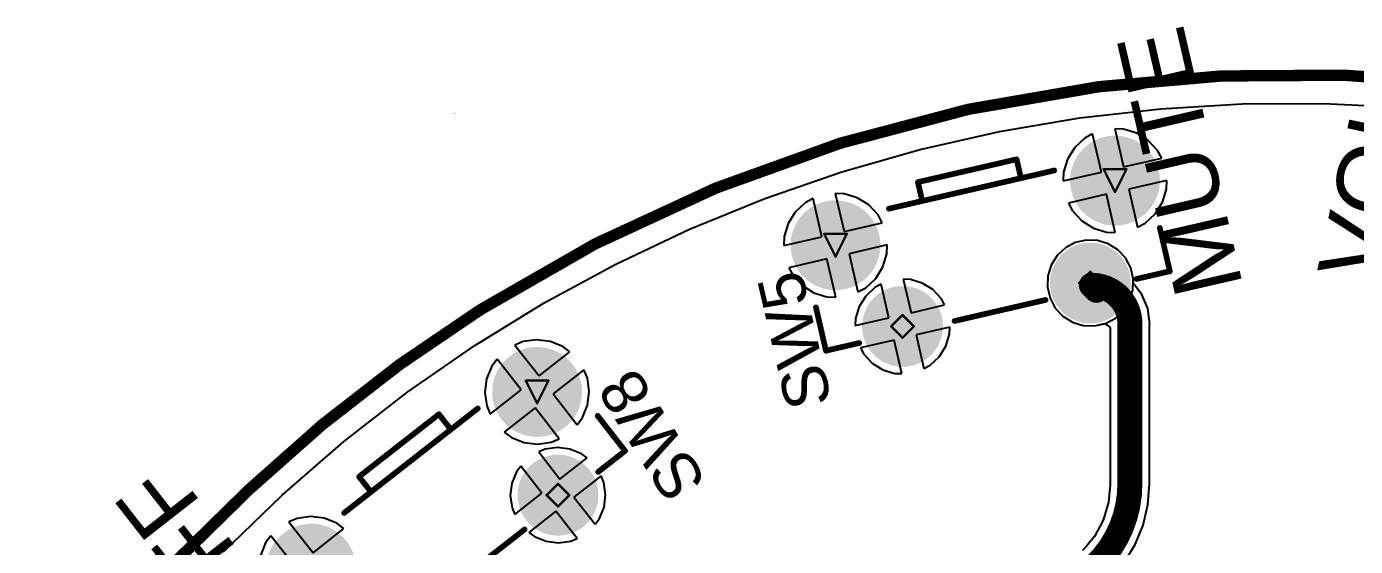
# Model space of a CAD drawing. Header units: millimetres. Extents: x -2 to 282, y -53 to 22.
# Drawn here: x -0.42 to 29.23, y 3.98 to 15.57 of the extents above; entities that cross this region are included whole.
import ezdxf

# ---------------------------------------------------------------- set-up
doc = ezdxf.new("R2010")
doc.units = ezdxf.units.MM
for name, color, linetype in [('BottomLayer', 5, 'Continuous'), ('BottomSolder', 6, 'Continuous'), ('DrillDrawing', 1, 'Continuous'), ('Mechanical1', 6, 'Continuous'), ('Mechanical2', 216, 'Continuous'), ('MultiLayer', 9, 'Continuous'), ('PadHoleLayer', 156, 'Continuous'), ('TopLayer', 1, 'Continuous'), ('TopOverlay', 2, 'Continuous'), ('TopSolder', 216, 'Continuous')]:
    doc.layers.add(name, color=color, linetype=linetype)
doc.styles.add('Arial', font='', dxfattribs={"height": 0.2})
doc.styles.get('Arial').set_extended_font_data('Arial')

# ---------------------------------------------------------------- blocks, each defined once
blk = doc.blocks.new('TS_1087E_B3D2_18')
at = {"layer": 'BottomLayer'}
h = blk.add_hatch(color=5, dxfattribs=at)
edge = h.paths.add_edge_path()
edge.add_arc((-1.05, 3.2), 0.9, 0, 360)
h = blk.add_hatch(color=5, dxfattribs=at)
edge = h.paths.add_edge_path()
edge.add_arc((1.05, 2.15), 0.8, 0, 360)
h = blk.add_hatch(color=5, dxfattribs=at)
edge = h.paths.add_edge_path()
edge.add_arc((1.05, -2.15), 0.8, 0, 360)
h = blk.add_hatch(color=5, dxfattribs=at)
edge = h.paths.add_edge_path()
edge.add_arc((-1.05, -3.2), 0.9, 0, 360)
at = {"layer": 'BottomSolder'}
h = blk.add_hatch(color=6, dxfattribs=at)
edge = h.paths.add_edge_path()
edge.add_arc((-1.05, 3.2), 1.002, 0, 360)
h = blk.add_hatch(color=6, dxfattribs=at)
edge = h.paths.add_edge_path()
edge.add_arc((1.05, 2.15), 0.902, 0, 360)
h = blk.add_hatch(color=6, dxfattribs=at)
edge = h.paths.add_edge_path()
edge.add_arc((1.05, -2.15), 0.902, 0, 360)
h = blk.add_hatch(color=6, dxfattribs=at)
edge = h.paths.add_edge_path()
edge.add_arc((-1.05, -3.2), 1.002, 0, 360)
at = {"layer": 'MultiLayer'}
h = blk.add_hatch(color=9, dxfattribs=at)
edge = h.paths.add_edge_path()
edge.add_arc((-1.05, 3.2), 0.9, 0, 360)
h = blk.add_hatch(color=9, dxfattribs=at)
edge = h.paths.add_edge_path()
edge.add_arc((1.05, 2.15), 0.8, 0, 360)
h = blk.add_hatch(color=9, dxfattribs=at)
edge = h.paths.add_edge_path()
edge.add_arc((1.05, -2.15), 0.8, 0, 360)
h = blk.add_hatch(color=9, dxfattribs=at)
edge = h.paths.add_edge_path()
edge.add_arc((-1.05, -3.2), 0.9, 0, 360)
at = {"layer": 'PadHoleLayer'}
h = blk.add_hatch(color=156, dxfattribs=at)
edge = h.paths.add_edge_path()
edge.add_arc((-1.05, 3.2), 0.5, 0, 360)
h = blk.add_hatch(color=156, dxfattribs=at)
edge = h.paths.add_edge_path()
edge.add_arc((1.05, 2.15), 0.45, 0, 360)
h = blk.add_hatch(color=156, dxfattribs=at)
edge = h.paths.add_edge_path()
edge.add_arc((1.05, -2.15), 0.45, 0, 360)
h = blk.add_hatch(color=156, dxfattribs=at)
edge = h.paths.add_edge_path()
edge.add_arc((-1.05, -3.2), 0.5, 0, 360)
at = {"layer": 'TopLayer'}
h = blk.add_hatch(color=1, dxfattribs=at)
edge = h.paths.add_edge_path()
edge.add_arc((-1.05, 3.2), 0.9, 0, 360)
h = blk.add_hatch(color=1, dxfattribs=at)
edge = h.paths.add_edge_path()
edge.add_arc((1.05, 2.15), 0.8, 0, 360)
h = blk.add_hatch(color=1, dxfattribs=at)
edge = h.paths.add_edge_path()
edge.add_arc((1.05, -2.15), 0.8, 0, 360)
h = blk.add_hatch(color=1, dxfattribs=at)
edge = h.paths.add_edge_path()
edge.add_arc((-1.05, -3.2), 0.9, 0, 360)
at = {"layer": 'TopSolder'}
h = blk.add_hatch(color=216, dxfattribs=at)
edge = h.paths.add_edge_path()
edge.add_arc((-1.05, 3.2), 1.002, 0, 360)
h = blk.add_hatch(color=216, dxfattribs=at)
edge = h.paths.add_edge_path()
edge.add_arc((1.05, 2.15), 0.902, 0, 360)
h = blk.add_hatch(color=216, dxfattribs=at)
edge = h.paths.add_edge_path()
edge.add_arc((1.05, -2.15), 0.902, 0, 360)
h = blk.add_hatch(color=216, dxfattribs=at)
edge = h.paths.add_edge_path()
edge.add_arc((-1.05, -3.2), 1.002, 0, 360)
at = {"layer": 'TopOverlay', "const_width": 0.127}
for points in [[(0.203, 3.937), (1.194, 3.937)], [(1.194, 3.175), (1.194, 3.937)], [(-1.575, -1.854), (-1.575, 1.93)], [(-2.007, 1.168), (-1.579, 1.168)], [(-2.007, -1.092), (-2.007, 1.168)], [(-1.575, 1.164), (-1.579, 1.168)], [(1.194, -0.991), (1.194, 1.092)], [(-2.007, -1.092), (-1.579, -1.092)], [(1.194, -3.937), (1.194, -3.175)], [(0.203, -3.937), (1.194, -3.937)]]:
    blk.add_lwpolyline(points, dxfattribs=at)
at = {"layer": 'TopOverlay', "const_width": 0.0635}
for points in [[(0.171, 3.937, 1), (0.235, 3.937, 1)], [(1.162, 3.937, 1), (1.226, 3.937, 1)], [(1.162, 3.937, 1), (1.226, 3.937, 1)], [(1.162, 3.175, 1), (1.226, 3.175, 1)], [(-1.607, 1.93, 1), (-1.543, 1.93, 1)], [(-2.038, 1.168, 1), (-1.975, 1.168, 1)], [(-2.038, 1.168, 1), (-1.975, 1.168, 1)], [(-1.611, 1.168, 1), (-1.548, 1.168, 1)], [(-1.611, 1.168, 1), (-1.548, 1.168, 1)], [(-1.607, 1.164, 1), (-1.543, 1.164, 1)], [(1.162, 1.092, 1), (1.226, 1.092, 1)], [(-2.038, -1.092, 1), (-1.975, -1.092, 1)], [(-2.038, -1.092, 1), (-1.975, -1.092, 1)], [(-1.611, -1.092, 1), (-1.548, -1.092, 1)], [(1.162, -0.991, 1), (1.226, -0.991, 1)], [(-1.607, -1.854, 1), (-1.543, -1.854, 1)], [(1.162, -3.175, 1), (1.226, -3.175, 1)], [(0.171, -3.937, 1), (0.235, -3.937, 1)], [(1.162, -3.937, 1), (1.226, -3.937, 1)], [(1.162, -3.937, 1), (1.226, -3.937, 1)]]:
    blk.add_lwpolyline(points, format="xyb", close=True, dxfattribs=at)
blk = doc.blocks.new('TS_1087E_B3D2_21')
at = {"layer": 'BottomLayer'}
h = blk.add_hatch(color=5, dxfattribs=at)
edge = h.paths.add_edge_path()
edge.add_arc((-1.05, 3.2), 0.9, 0, 360)
h = blk.add_hatch(color=5, dxfattribs=at)
edge = h.paths.add_edge_path()
edge.add_arc((1.05, 2.15), 0.8, 0, 360)
h = blk.add_hatch(color=5, dxfattribs=at)
edge = h.paths.add_edge_path()
edge.add_arc((1.05, -2.15), 0.8, 0, 360)
h = blk.add_hatch(color=5, dxfattribs=at)
edge = h.paths.add_edge_path()
edge.add_arc((-1.05, -3.2), 0.9, 0, 360)
at = {"layer": 'BottomSolder'}
h = blk.add_hatch(color=6, dxfattribs=at)
edge = h.paths.add_edge_path()
edge.add_arc((-1.05, 3.2), 1.002, 0, 360)
h = blk.add_hatch(color=6, dxfattribs=at)
edge = h.paths.add_edge_path()
edge.add_arc((1.05, 2.15), 0.902, 0, 360)
h = blk.add_hatch(color=6, dxfattribs=at)
edge = h.paths.add_edge_path()
edge.add_arc((1.05, -2.15), 0.902, 0, 360)
h = blk.add_hatch(color=6, dxfattribs=at)
edge = h.paths.add_edge_path()
edge.add_arc((-1.05, -3.2), 1.002, 0, 360)
at = {"layer": 'MultiLayer'}
h = blk.add_hatch(color=9, dxfattribs=at)
edge = h.paths.add_edge_path()
edge.add_arc((-1.05, 3.2), 0.9, 0, 360)
h = blk.add_hatch(color=9, dxfattribs=at)
edge = h.paths.add_edge_path()
edge.add_arc((1.05, 2.15), 0.8, 0, 360)
h = blk.add_hatch(color=9, dxfattribs=at)
edge = h.paths.add_edge_path()
edge.add_arc((1.05, -2.15), 0.8, 0, 360)
h = blk.add_hatch(color=9, dxfattribs=at)
edge = h.paths.add_edge_path()
edge.add_arc((-1.05, -3.2), 0.9, 0, 360)
at = {"layer": 'PadHoleLayer'}
h = blk.add_hatch(color=156, dxfattribs=at)
edge = h.paths.add_edge_path()
edge.add_arc((-1.05, 3.2), 0.5, 0, 360)
h = blk.add_hatch(color=156, dxfattribs=at)
edge = h.paths.add_edge_path()
edge.add_arc((1.05, 2.15), 0.45, 0, 360)
h = blk.add_hatch(color=156, dxfattribs=at)
edge = h.paths.add_edge_path()
edge.add_arc((1.05, -2.15), 0.45, 0, 360)
h = blk.add_hatch(color=156, dxfattribs=at)
edge = h.paths.add_edge_path()
edge.add_arc((-1.05, -3.2), 0.5, 0, 360)
at = {"layer": 'TopLayer'}
h = blk.add_hatch(color=1, dxfattribs=at)
edge = h.paths.add_edge_path()
edge.add_arc((-1.05, 3.2), 0.9, 0, 360)
h = blk.add_hatch(color=1, dxfattribs=at)
edge = h.paths.add_edge_path()
edge.add_arc((1.05, 2.15), 0.8, 0, 360)
h = blk.add_hatch(color=1, dxfattribs=at)
edge = h.paths.add_edge_path()
edge.add_arc((1.05, -2.15), 0.8, 0, 360)
h = blk.add_hatch(color=1, dxfattribs=at)
edge = h.paths.add_edge_path()
edge.add_arc((-1.05, -3.2), 0.9, 0, 360)
at = {"layer": 'TopSolder'}
h = blk.add_hatch(color=216, dxfattribs=at)
edge = h.paths.add_edge_path()
edge.add_arc((-1.05, 3.2), 1.002, 0, 360)
h = blk.add_hatch(color=216, dxfattribs=at)
edge = h.paths.add_edge_path()
edge.add_arc((1.05, 2.15), 0.902, 0, 360)
h = blk.add_hatch(color=216, dxfattribs=at)
edge = h.paths.add_edge_path()
edge.add_arc((1.05, -2.15), 0.902, 0, 360)
h = blk.add_hatch(color=216, dxfattribs=at)
edge = h.paths.add_edge_path()
edge.add_arc((-1.05, -3.2), 1.002, 0, 360)
at = {"layer": 'TopOverlay', "const_width": 0.127}
for points in [[(0.203, 3.937), (1.194, 3.937)], [(1.194, 3.175), (1.194, 3.937)], [(-1.575, -1.854), (-1.575, 1.93)], [(-2.007, 1.168), (-1.579, 1.168)], [(-2.007, -1.092), (-2.007, 1.168)], [(-1.575, 1.164), (-1.579, 1.168)], [(1.194, -0.991), (1.194, 1.092)], [(-2.007, -1.092), (-1.579, -1.092)], [(1.194, -3.937), (1.194, -3.175)], [(0.203, -3.937), (1.194, -3.937)]]:
    blk.add_lwpolyline(points, dxfattribs=at)
at = {"layer": 'TopOverlay', "const_width": 0.0635}
for points in [[(0.171, 3.937, 1), (0.235, 3.937, 1)], [(1.162, 3.937, 1), (1.226, 3.937, 1)], [(1.162, 3.937, 1), (1.226, 3.937, 1)], [(1.162, 3.175, 1), (1.226, 3.175, 1)], [(-1.607, 1.93, 1), (-1.543, 1.93, 1)], [(-2.038, 1.168, 1), (-1.975, 1.168, 1)], [(-2.038, 1.168, 1), (-1.975, 1.168, 1)], [(-1.611, 1.168, 1), (-1.548, 1.168, 1)], [(-1.611, 1.168, 1), (-1.548, 1.168, 1)], [(-1.607, 1.164, 1), (-1.543, 1.164, 1)], [(1.162, 1.092, 1), (1.226, 1.092, 1)], [(-2.038, -1.092, 1), (-1.975, -1.092, 1)], [(-2.038, -1.092, 1), (-1.975, -1.092, 1)], [(-1.611, -1.092, 1), (-1.548, -1.092, 1)], [(1.162, -0.991, 1), (1.226, -0.991, 1)], [(-1.607, -1.854, 1), (-1.543, -1.854, 1)], [(1.162, -3.175, 1), (1.226, -3.175, 1)], [(0.171, -3.937, 1), (0.235, -3.937, 1)], [(1.162, -3.937, 1), (1.226, -3.937, 1)], [(1.162, -3.937, 1), (1.226, -3.937, 1)]]:
    blk.add_lwpolyline(points, format="xyb", close=True, dxfattribs=at)

msp = doc.modelspace()

# ---------------------------------------------------------------- linework, layer by layer
at = {"layer": 'BottomLayer'}
for p, q in [((23.077, 13.529), (24.881, 13.736)), ((24.881, 13.736), (26.695, 13.843)), ((26.695, 13.843), (28.511, 13.852)), ((28.511, 13.852), (30.325, 13.762)), ((21.286, 13.224), (23.077, 13.529)), ((19.514, 12.823), (21.286, 13.224)), ((23.186, 13.079), (22.964, 12.872)), ((23.361, 13.172), (23.186, 13.079)), ((23.558, 12.322), (23.361, 13.172)), ((24.054, 13.28), (23.856, 13.286)), ((23.856, 13.286), (24.053, 12.436)), ((24.345, 13.191), (24.054, 13.28)), ((24.603, 13.03), (24.345, 13.191)), ((17.767, 12.325), (19.514, 12.823)), ((22.964, 12.872), (22.803, 12.614)), ((24.81, 12.807), (24.603, 13.03)), ((24.903, 12.632), (24.81, 12.807)), ((22.803, 12.614), (22.714, 12.324)), ((24.053, 12.436), (24.903, 12.632)), ((16.05, 11.732), (17.767, 12.325)), ((22.714, 12.324), (22.707, 12.126)), ((22.707, 12.126), (23.558, 12.322)), ((25.017, 12.137), (24.167, 11.941)), ((24.167, 11.941), (24.363, 11.091)), ((24.921, 11.649), (25.01, 11.939)), ((25.01, 11.939), (25.017, 12.137)), ((14.368, 11.047), (16.05, 11.732)), ((16.95, 11.639), (16.728, 11.432)), ((17.125, 11.732), (16.95, 11.639)), ((17.322, 10.882), (17.125, 11.732)), ((17.818, 11.84), (17.62, 11.847)), ((17.62, 11.847), (17.817, 10.996)), ((18.109, 11.751), (17.818, 11.84)), ((18.367, 11.59), (18.109, 11.751)), ((18.574, 11.368), (18.367, 11.59)), ((23.672, 11.827), (22.822, 11.631)), ((22.822, 11.631), (22.915, 11.456)), ((23.868, 10.977), (23.672, 11.827)), ((24.76, 11.391), (24.921, 11.649)), ((16.728, 11.432), (16.567, 11.175)), ((18.667, 11.193), (18.574, 11.368)), ((22.915, 11.456), (23.122, 11.233)), ((24.538, 11.184), (24.76, 11.391)), ((12.725, 10.271), (14.368, 11.047)), ((16.567, 11.175), (16.478, 10.884)), ((17.817, 10.996), (18.667, 11.193)), ((23.122, 11.233), (23.38, 11.072)), ((23.38, 11.072), (23.67, 10.984)), ((23.67, 10.984), (23.868, 10.977)), ((24.363, 11.091), (24.538, 11.184)), ((16.478, 10.884), (16.471, 10.686)), ((16.471, 10.686), (17.322, 10.882)), ((18.781, 10.698), (17.931, 10.501)), ((18.774, 10.5), (18.781, 10.698)), ((22.975, 10.749), (22.754, 10.631)), ((23.219, 10.805), (22.975, 10.749)), ((23.47, 10.797), (23.219, 10.805)), ((23.71, 10.723), (23.47, 10.797)), ((23.923, 10.59), (23.71, 10.723)), ((17.436, 10.387), (16.586, 10.191)), ((17.632, 9.537), (17.436, 10.387)), ((17.931, 10.501), (18.127, 9.651)), ((18.685, 10.209), (18.774, 10.5)), ((22.57, 10.46), (22.437, 10.248)), ((22.754, 10.631), (22.57, 10.46)), ((24.094, 10.407), (23.923, 10.59)), ((24.211, 10.186), (24.094, 10.407)), ((11.128, 9.406), (12.725, 10.271)), ((16.586, 10.191), (16.679, 10.016)), ((18.524, 9.951), (18.685, 10.209)), ((22.437, 10.248), (22.364, 10.008)), ((24.268, 9.941), (24.211, 10.186)), ((16.679, 10.016), (16.886, 9.794)), ((16.886, 9.794), (17.144, 9.633)), ((18.302, 9.744), (18.524, 9.951)), ((18.644, 9.822), (18.504, 9.747)), ((18.817, 9.072), (18.644, 9.822)), ((19.297, 9.93), (19.139, 9.936)), ((19.139, 9.936), (19.312, 9.186)), ((19.563, 9.849), (19.297, 9.93)), ((19.798, 9.702), (19.563, 9.849)), ((22.364, 10.008), (22.355, 9.757)), ((24.259, 9.691), (24.268, 9.941)), ((17.144, 9.633), (17.434, 9.544)), ((17.434, 9.544), (17.632, 9.537)), ((18.127, 9.651), (18.302, 9.744)), ((18.301, 9.558), (18.154, 9.323)), ((18.504, 9.747), (18.301, 9.558)), ((19.987, 9.499), (19.798, 9.702)), ((20.061, 9.36), (19.987, 9.499)), ((22.355, 9.757), (22.412, 9.513)), ((22.412, 9.513), (22.529, 9.291)), ((24.186, 9.451), (24.259, 9.691)), ((9.58, 8.456), (11.128, 9.406)), ((18.154, 9.323), (18.073, 9.057)), ((19.312, 9.186), (20.061, 9.36)), ((22.529, 9.291), (22.7, 9.108)), ((23.869, 9.067), (24.053, 9.238)), ((24.053, 9.238), (24.186, 9.451)), ((18.068, 8.899), (18.817, 9.072)), ((18.073, 9.057), (18.068, 8.899)), ((22.7, 9.108), (22.913, 8.975)), ((22.913, 8.975), (23.153, 8.902)), ((23.153, 8.902), (23.404, 8.893)), ((23.404, 8.893), (23.648, 8.949)), ((23.648, 8.949), (23.869, 9.067)), ((20.176, 8.865), (19.426, 8.692)), ((19.426, 8.692), (19.599, 7.942)), ((20.089, 8.441), (20.17, 8.706)), ((20.17, 8.706), (20.176, 8.865)), ((8.086, 7.422), (9.58, 8.456)), ((10.657, 8.542), (10.475, 8.465)), ((10.475, 8.465), (11.012, 7.777)), ((10.958, 8.584), (10.657, 8.542)), ((11.26, 8.547), (10.958, 8.584)), ((11.012, 7.777), (11.7, 8.314)), ((11.542, 8.433), (11.26, 8.547)), ((11.7, 8.314), (11.542, 8.433)), ((18.931, 8.577), (18.182, 8.404)), ((18.182, 8.404), (18.256, 8.265)), ((19.104, 7.828), (18.931, 8.577)), ((19.942, 8.206), (20.089, 8.441)), ((10.075, 8.152), (9.955, 7.993)), ((10.612, 7.464), (10.075, 8.152)), ((18.256, 8.265), (18.445, 8.062)), ((18.445, 8.062), (18.681, 7.914)), ((19.599, 7.942), (19.739, 8.016)), ((19.739, 8.016), (19.942, 8.206)), ((9.842, 7.712), (9.804, 7.41)), ((9.955, 7.993), (9.842, 7.712)), ((12.013, 7.914), (11.325, 7.377)), ((12.09, 7.731), (12.013, 7.914)), ((12.132, 7.43), (12.09, 7.731)), ((18.681, 7.914), (18.946, 7.833)), ((18.946, 7.833), (19.104, 7.828)), ((6.65, 6.309), (8.086, 7.422)), ((9.924, 6.927), (10.612, 7.464)), ((12.095, 7.129), (12.132, 7.43)), ((9.804, 7.41), (9.847, 7.109)), ((11.325, 7.377), (11.862, 6.689)), ((11.981, 6.847), (12.095, 7.129)), ((9.847, 7.109), (9.924, 6.927)), ((10.925, 7.064), (10.237, 6.527)), ((11.462, 6.376), (10.925, 7.064)), ((11.862, 6.689), (11.981, 6.847)), ((10.237, 6.527), (10.395, 6.407)), ((5.278, 5.119), (6.65, 6.309)), ((10.395, 6.407), (10.677, 6.293)), ((10.677, 6.293), (10.979, 6.256)), ((10.979, 6.256), (11.279, 6.299)), ((11.279, 6.299), (11.462, 6.376)), ((11.15, 6.143), (11.004, 6.082)), ((11.004, 6.082), (11.478, 5.476)), ((11.425, 6.182), (11.15, 6.143)), ((11.7, 6.148), (11.425, 6.182)), ((11.478, 5.476), (12.084, 5.949)), ((11.957, 6.044), (11.7, 6.148)), ((12.084, 5.949), (11.957, 6.044)), ((10.509, 5.643), (10.405, 5.385)), ((10.604, 5.769), (10.509, 5.643)), ((11.077, 5.163), (10.604, 5.769)), ((10.405, 5.385), (10.371, 5.11)), ((12.396, 5.549), (11.79, 5.075)), ((12.458, 5.403), (12.396, 5.549)), ((12.497, 5.128), (12.458, 5.403)), ((3.973, 3.856), (5.278, 5.119)), ((10.371, 5.11), (10.409, 4.835)), ((10.471, 4.689), (11.077, 5.163)), ((11.79, 5.075), (12.264, 4.469)), ((12.463, 4.853), (12.497, 5.128)), ((10.409, 4.835), (10.471, 4.689)), ((11.39, 4.763), (10.784, 4.289)), ((11.864, 4.156), (11.39, 4.763)), ((12.359, 4.596), (12.463, 4.853)), ((5.614, 4.602), (5.432, 4.524)), ((5.432, 4.524), (5.969, 3.837)), ((5.915, 4.644), (5.614, 4.602)), ((6.217, 4.607), (5.915, 4.644)), ((6.498, 4.493), (6.217, 4.607)), ((6.657, 4.374), (6.498, 4.493)), ((12.264, 4.469), (12.359, 4.596)), ((5.031, 4.212), (4.912, 4.053)), ((5.569, 3.524), (5.031, 4.212)), ((5.969, 3.837), (6.657, 4.374)), ((10.784, 4.289), (10.91, 4.194)), ((10.91, 4.194), (11.168, 4.09)), ((11.718, 4.095), (11.864, 4.156)), ((4.912, 4.053), (4.798, 3.772)), ((11.168, 4.09), (11.443, 4.056)), ((11.443, 4.056), (11.718, 4.095))]:
    msp.add_line(p, q, dxfattribs=at)
at = {"layer": 'DrillDrawing', "const_width": 0.0508}
for points in [[(23.608, 12.386), (24.116, 12.386)], [(23.608, 12.386), (23.862, 11.878)], [(23.862, 11.878), (24.116, 12.386)], [(17.372, 10.946), (17.88, 10.946)], [(17.372, 10.946), (17.626, 10.438)], [(17.626, 10.438), (17.88, 10.946)], [(23.057, 9.849), (23.311, 10.103)], [(23.311, 10.103), (23.565, 9.849)], [(23.057, 9.849), (23.311, 9.595)], [(23.311, 9.595), (23.565, 9.849)], [(18.868, 8.882), (19.122, 9.136)], [(18.868, 8.882), (19.122, 8.628)], [(19.122, 9.136), (19.376, 8.882)], [(19.122, 8.628), (19.376, 8.882)], [(10.714, 7.674), (11.222, 7.674)], [(10.714, 7.674), (10.968, 7.166)], [(10.968, 7.166), (11.222, 7.674)], [(11.18, 5.119), (11.434, 5.373)], [(11.434, 5.373), (11.688, 5.119)], [(11.18, 5.119), (11.434, 4.865)], [(11.434, 4.865), (11.688, 5.119)]]:
    msp.add_lwpolyline(points, dxfattribs=at)
at = {"layer": 'DrillDrawing', "const_width": 0.0254}
for points in [[(23.595, 12.386, 1), (23.621, 12.386, 1)], [(23.595, 12.386, 1), (23.621, 12.386, 1)], [(24.103, 12.386, 1), (24.129, 12.386, 1)], [(24.103, 12.386, 1), (24.129, 12.386, 1)], [(23.849, 11.878, 1), (23.875, 11.878, 1)], [(23.849, 11.878, 1), (23.875, 11.878, 1)], [(17.36, 10.946, 1), (17.385, 10.946, 1)], [(17.36, 10.946, 1), (17.385, 10.946, 1)], [(17.868, 10.946, 1), (17.893, 10.946, 1)], [(17.868, 10.946, 1), (17.893, 10.946, 1)], [(17.614, 10.438, 1), (17.639, 10.438, 1)], [(17.614, 10.438, 1), (17.639, 10.438, 1)], [(23.299, 10.103, 1), (23.324, 10.103, 1)], [(23.299, 10.103, 1), (23.324, 10.103, 1)], [(23.045, 9.849, 1), (23.07, 9.849, 1)], [(23.045, 9.849, 1), (23.07, 9.849, 1)], [(23.553, 9.849, 1), (23.578, 9.849, 1)], [(23.553, 9.849, 1), (23.578, 9.849, 1)], [(23.299, 9.595, 1), (23.324, 9.595, 1)], [(23.299, 9.595, 1), (23.324, 9.595, 1)], [(18.855, 8.882, 1), (18.88, 8.882, 1)], [(18.855, 8.882, 1), (18.88, 8.882, 1)], [(19.109, 9.136, 1), (19.134, 9.136, 1)], [(19.109, 9.136, 1), (19.134, 9.136, 1)], [(19.363, 8.882, 1), (19.388, 8.882, 1)], [(19.363, 8.882, 1), (19.388, 8.882, 1)], [(19.109, 8.628, 1), (19.134, 8.628, 1)], [(19.109, 8.628, 1), (19.134, 8.628, 1)], [(10.702, 7.674, 1), (10.727, 7.674, 1)], [(10.702, 7.674, 1), (10.727, 7.674, 1)], [(11.21, 7.674, 1), (11.235, 7.674, 1)], [(11.21, 7.674, 1), (11.235, 7.674, 1)], [(10.956, 7.166, 1), (10.981, 7.166, 1)], [(10.956, 7.166, 1), (10.981, 7.166, 1)], [(11.421, 5.373, 1), (11.447, 5.373, 1)], [(11.421, 5.373, 1), (11.447, 5.373, 1)], [(11.167, 5.119, 1), (11.193, 5.119, 1)], [(11.167, 5.119, 1), (11.193, 5.119, 1)], [(11.675, 5.119, 1), (11.701, 5.119, 1)], [(11.675, 5.119, 1), (11.701, 5.119, 1)], [(11.421, 4.865, 1), (11.447, 4.865, 1)], [(11.421, 4.865, 1), (11.447, 4.865, 1)]]:
    msp.add_lwpolyline(points, format="xyb", close=True, dxfattribs=at)
at = {"layer": 'Mechanical1', "const_width": 0.0127}
msp.add_lwpolyline([(0, 0, -3.218852), (-0.279, -38.414)], format="xyb", dxfattribs=at)
msp.add_lwpolyline([(9.122, 13.622), (9.135, 13.632)], dxfattribs=at)
at = {"layer": 'Mechanical1', "const_width": 0.00635}
for points in [[(9.131, 13.632, 1), (9.138, 13.632, 1)], [(9.119, 13.622, 1), (9.125, 13.622, 1)]]:
    msp.add_lwpolyline(points, format="xyb", close=True, dxfattribs=at)
at = {"layer": 'Mechanical2', "const_width": 0.254}
for points in [[(23.504, 14.226, -0.060773), (31.713, 14.278)], [(9.7, 9.251, -0.109518), (23.504, 14.226)], [(4.55, 5.251, -0.048207), (9.7, 9.251)], [(50.766, 5.478, -1.122171), (-0.294, -38.437)], [(0.052, 0.043, -0.062889), (4.529, 5.231)]]:
    msp.add_lwpolyline(points, format="xyb", dxfattribs=at)
at = {"layer": 'Mechanical2', "const_width": 0.127}
for points in [[(23.44, 14.226, 1), (23.567, 14.226, 1)], [(23.44, 14.226, 1), (23.567, 14.226, 1)], [(9.636, 9.251, 1), (9.763, 9.251, 1)], [(9.636, 9.251, 1), (9.763, 9.251, 1)], [(4.465, 5.231, 1), (4.592, 5.231, 1)], [(4.486, 5.251, 1), (4.613, 5.251, 1)]]:
    msp.add_lwpolyline(points, format="xyb", close=True, dxfattribs=at)
at = {"layer": 'TopLayer'}
for p, q in [((23.077, 13.529), (24.881, 13.736)), ((24.881, 13.736), (26.695, 13.843)), ((26.695, 13.843), (28.511, 13.852)), ((28.511, 13.852), (30.325, 13.762)), ((21.286, 13.224), (23.077, 13.529)), ((19.514, 12.823), (21.286, 13.224)), ((23.186, 13.079), (22.964, 12.872)), ((23.361, 13.172), (23.186, 13.079)), ((23.558, 12.322), (23.361, 13.172)), ((24.054, 13.28), (23.856, 13.286)), ((23.856, 13.286), (24.053, 12.436)), ((24.345, 13.191), (24.054, 13.28)), ((24.603, 13.03), (24.345, 13.191)), ((17.767, 12.325), (19.514, 12.823)), ((22.964, 12.872), (22.803, 12.614)), ((24.81, 12.807), (24.603, 13.03)), ((24.903, 12.632), (24.81, 12.807)), ((22.803, 12.614), (22.714, 12.324)), ((24.053, 12.436), (24.903, 12.632)), ((16.05, 11.732), (17.767, 12.325)), ((22.714, 12.324), (22.707, 12.126)), ((22.707, 12.126), (23.558, 12.322)), ((25.017, 12.137), (24.167, 11.941)), ((24.167, 11.941), (24.363, 11.091)), ((24.921, 11.649), (25.01, 11.939)), ((25.01, 11.939), (25.017, 12.137)), ((14.368, 11.047), (16.05, 11.732)), ((16.95, 11.639), (16.728, 11.432)), ((17.125, 11.732), (16.95, 11.639)), ((17.322, 10.882), (17.125, 11.732)), ((17.818, 11.84), (17.62, 11.847)), ((17.62, 11.847), (17.817, 10.996)), ((18.109, 11.751), (17.818, 11.84)), ((18.367, 11.59), (18.109, 11.751)), ((18.574, 11.368), (18.367, 11.59)), ((23.672, 11.827), (22.822, 11.631)), ((22.822, 11.631), (22.915, 11.456)), ((23.868, 10.977), (23.672, 11.827)), ((24.76, 11.391), (24.921, 11.649)), ((16.728, 11.432), (16.567, 11.175)), ((18.667, 11.193), (18.574, 11.368)), ((22.915, 11.456), (23.122, 11.233)), ((24.538, 11.184), (24.76, 11.391)), ((12.725, 10.271), (14.368, 11.047)), ((16.567, 11.175), (16.478, 10.884)), ((17.817, 10.996), (18.667, 11.193)), ((23.122, 11.233), (23.38, 11.072)), ((23.38, 11.072), (23.67, 10.984)), ((23.67, 10.984), (23.868, 10.977)), ((24.363, 11.091), (24.538, 11.184)), ((16.478, 10.884), (16.471, 10.686)), ((16.471, 10.686), (17.322, 10.882)), ((18.781, 10.698), (17.931, 10.501)), ((18.774, 10.5), (18.781, 10.698)), ((22.975, 10.749), (22.754, 10.631)), ((23.219, 10.805), (22.975, 10.749)), ((23.47, 10.797), (23.219, 10.805)), ((23.71, 10.723), (23.47, 10.797)), ((23.923, 10.59), (23.71, 10.723)), ((17.436, 10.387), (16.586, 10.191)), ((17.632, 9.537), (17.436, 10.387)), ((17.931, 10.501), (18.127, 9.651)), ((18.685, 10.209), (18.774, 10.5)), ((22.57, 10.46), (22.437, 10.248)), ((22.754, 10.631), (22.57, 10.46)), ((24.094, 10.407), (23.923, 10.59)), ((24.211, 10.186), (24.094, 10.407)), ((11.128, 9.406), (12.725, 10.271)), ((16.586, 10.191), (16.679, 10.016)), ((18.524, 9.951), (18.685, 10.209)), ((22.437, 10.248), (22.364, 10.008)), ((24.268, 9.941), (24.211, 10.186)), ((16.679, 10.016), (16.886, 9.794)), ((16.886, 9.794), (17.144, 9.633)), ((18.302, 9.744), (18.524, 9.951)), ((18.644, 9.822), (18.504, 9.747)), ((18.817, 9.072), (18.644, 9.822)), ((19.297, 9.93), (19.139, 9.936)), ((19.139, 9.936), (19.312, 9.186)), ((19.563, 9.849), (19.297, 9.93)), ((19.798, 9.702), (19.563, 9.849)), ((22.364, 10.008), (22.355, 9.757)), ((24.264, 9.849), (24.268, 9.941)), ((24.462, 9.592), (24.264, 9.849)), ((17.144, 9.633), (17.434, 9.544)), ((17.434, 9.544), (17.632, 9.537)), ((18.127, 9.651), (18.302, 9.744)), ((18.301, 9.558), (18.154, 9.323)), ((18.504, 9.747), (18.301, 9.558)), ((19.987, 9.499), (19.798, 9.702)), ((20.061, 9.36), (19.987, 9.499)), ((22.355, 9.757), (22.412, 9.513)), ((22.412, 9.513), (22.529, 9.291)), ((24.592, 9.278), (24.462, 9.592)), ((9.58, 8.456), (11.128, 9.406)), ((18.154, 9.323), (18.073, 9.057)), ((19.312, 9.186), (20.061, 9.36)), ((22.529, 9.291), (22.7, 9.108)), ((24.636, 8.942), (24.592, 9.278)), ((18.068, 8.899), (18.817, 9.072)), ((18.073, 9.057), (18.068, 8.899)), ((22.7, 9.108), (22.913, 8.975)), ((22.913, 8.975), (23.153, 8.902)), ((23.153, 8.902), (23.404, 8.893)), ((23.404, 8.893), (23.627, 8.944)), ((23.627, 8.944), (23.627, 8.945)), ((23.627, 8.945), (23.695, 8.91)), ((23.695, 8.91), (23.753, 8.861)), ((24.633, 5.371), (24.633, 8.942)), ((24.633, 8.942), (24.636, 8.942)), ((20.176, 8.865), (19.426, 8.692)), ((19.426, 8.692), (19.599, 7.942)), ((20.089, 8.441), (20.17, 8.706)), ((20.17, 8.706), (20.176, 8.865)), ((23.753, 8.861), (23.753, 5.371)), ((8.086, 7.422), (9.58, 8.456)), ((10.657, 8.542), (10.475, 8.465)), ((10.475, 8.465), (11.012, 7.777)), ((10.958, 8.584), (10.657, 8.542)), ((11.26, 8.547), (10.958, 8.584)), ((11.012, 7.777), (11.7, 8.314)), ((11.542, 8.433), (11.26, 8.547)), ((11.7, 8.314), (11.542, 8.433)), ((18.931, 8.577), (18.182, 8.404)), ((18.182, 8.404), (18.256, 8.265)), ((19.104, 7.828), (18.931, 8.577)), ((19.942, 8.206), (20.089, 8.441)), ((10.075, 8.152), (9.955, 7.993)), ((10.612, 7.464), (10.075, 8.152)), ((18.256, 8.265), (18.445, 8.062)), ((18.445, 8.062), (18.681, 7.914)), ((19.599, 7.942), (19.739, 8.016)), ((19.739, 8.016), (19.942, 8.206)), ((9.842, 7.712), (9.804, 7.41)), ((9.955, 7.993), (9.842, 7.712)), ((12.013, 7.914), (11.325, 7.377)), ((12.09, 7.731), (12.013, 7.914)), ((12.132, 7.43), (12.09, 7.731)), ((18.681, 7.914), (18.946, 7.833)), ((18.946, 7.833), (19.104, 7.828)), ((6.65, 6.309), (8.086, 7.422)), ((9.924, 6.927), (10.612, 7.464)), ((12.095, 7.129), (12.132, 7.43)), ((9.804, 7.41), (9.847, 7.109)), ((11.325, 7.377), (11.862, 6.689)), ((11.981, 6.847), (12.095, 7.129)), ((9.847, 7.109), (9.924, 6.927)), ((10.925, 7.064), (10.237, 6.527)), ((11.462, 6.376), (10.925, 7.064)), ((11.862, 6.689), (11.981, 6.847)), ((10.237, 6.527), (10.395, 6.407)), ((5.278, 5.119), (6.65, 6.309)), ((10.395, 6.407), (10.677, 6.293)), ((10.677, 6.293), (10.979, 6.256)), ((10.979, 6.256), (11.279, 6.299)), ((11.279, 6.299), (11.462, 6.376)), ((11.15, 6.143), (11.004, 6.082)), ((11.004, 6.082), (11.478, 5.476)), ((11.425, 6.182), (11.15, 6.143)), ((11.7, 6.148), (11.425, 6.182)), ((11.478, 5.476), (12.084, 5.949)), ((11.957, 6.044), (11.7, 6.148)), ((12.084, 5.949), (11.957, 6.044)), ((10.509, 5.643), (10.405, 5.385)), ((10.604, 5.769), (10.509, 5.643)), ((11.077, 5.163), (10.604, 5.769)), ((10.405, 5.385), (10.371, 5.11)), ((12.396, 5.549), (11.79, 5.075)), ((12.458, 5.403), (12.396, 5.549)), ((12.497, 5.128), (12.458, 5.403)), ((23.757, 5.351), (23.718, 4.96)), ((23.753, 5.371), (23.757, 5.351)), ((24.597, 4.904), (24.634, 5.371)), ((24.634, 5.371), (24.633, 5.371)), ((3.973, 3.856), (5.278, 5.119)), ((10.371, 5.11), (10.409, 4.835)), ((10.471, 4.689), (11.077, 5.163)), ((11.79, 5.075), (12.264, 4.469)), ((12.463, 4.853), (12.497, 5.128)), ((10.409, 4.835), (10.471, 4.689)), ((11.39, 4.763), (10.784, 4.289)), ((11.864, 4.156), (11.39, 4.763)), ((12.359, 4.596), (12.463, 4.853)), ((23.718, 4.96), (23.599, 4.565)), ((24.488, 4.449), (24.597, 4.904)), ((5.614, 4.602), (5.432, 4.524)), ((5.432, 4.524), (5.969, 3.837)), ((5.915, 4.644), (5.614, 4.602)), ((6.217, 4.607), (5.915, 4.644)), ((6.498, 4.493), (6.217, 4.607)), ((6.657, 4.374), (6.498, 4.493)), ((12.264, 4.469), (12.359, 4.596)), ((23.599, 4.565), (23.404, 4.201)), ((24.309, 4.017), (24.488, 4.449)), ((5.031, 4.212), (4.912, 4.053)), ((5.569, 3.524), (5.031, 4.212)), ((5.969, 3.837), (6.657, 4.374)), ((10.784, 4.289), (10.91, 4.194)), ((10.91, 4.194), (11.168, 4.09)), ((11.718, 4.095), (11.864, 4.156)), ((23.404, 4.201), (23.223, 3.98)), ((4.912, 4.053), (4.798, 3.772)), ((11.168, 4.09), (11.443, 4.056)), ((11.443, 4.056), (11.718, 4.095)), ((23.223, 3.98), (23.138, 3.886)), ((24.065, 3.618), (24.309, 4.017))]:
    msp.add_line(p, q, dxfattribs=at)
at = {"layer": 'TopLayer', "const_width": 0.559}
for points in [[(23.337, 9.798), (23.449, 9.686)], [(24.193, 5.371), (24.193, 8.942)]]:
    msp.add_lwpolyline(points, dxfattribs=at)
at = {"layer": 'TopLayer', "const_width": 0.279}
for points in [[(23.197, 9.798, 1), (23.477, 9.798, 1)], [(23.197, 9.798, 1), (23.477, 9.798, 1)], [(23.31, 9.686, 1), (23.589, 9.686, 1)], [(24.054, 8.942, 1), (24.333, 8.942, 1)], [(24.054, 8.942, 1), (24.333, 8.942, 1)], [(24.054, 5.371, 1), (24.333, 5.371, 1)], [(24.054, 5.371, 1), (24.333, 5.371, 1)]]:
    msp.add_lwpolyline(points, format="xyb", close=True, dxfattribs=at)
at = {"layer": 'TopLayer', "const_width": 0.559}
for points in [[(23.337, 9.798, -0.414214), (24.193, 8.942)], [(24.193, 5.371, -0.198912), (23.449, 3.575)]]:
    msp.add_lwpolyline(points, format="xyb", dxfattribs=at)

# ---------------------------------------------------------------- block references
for name, p, rotation in [('TS_1087E_B3D2_21', (20.98, 10.389), 283), ('TS_1087E_B3D2_18', (9.093, 4.623), 308.0000000000001)]:
    msp.add_blockref(name, p, dxfattribs=dict(rotation=rotation))

# ---------------------------------------------------------------- texts
at = {"layer": 'TopOverlay', "style": 'Arial'}
for s, height, rotation, p in [('MUTE', 1.524, 103, (26.723, 9.779)), ('VOL-', 1.524, 78, (29.862, 9.803)), ('SW5', 1.016, 103, (17.549, 7.183)), ('SW8', 1.016, 122, (14.773, 5.411)), ('ON/OFF', 1.524, 128, (7.659, -0.392))]:
    msp.add_text(s, height=height, rotation=rotation, dxfattribs=at).set_placement(p)

doc.saveas('drawing.dxf')
